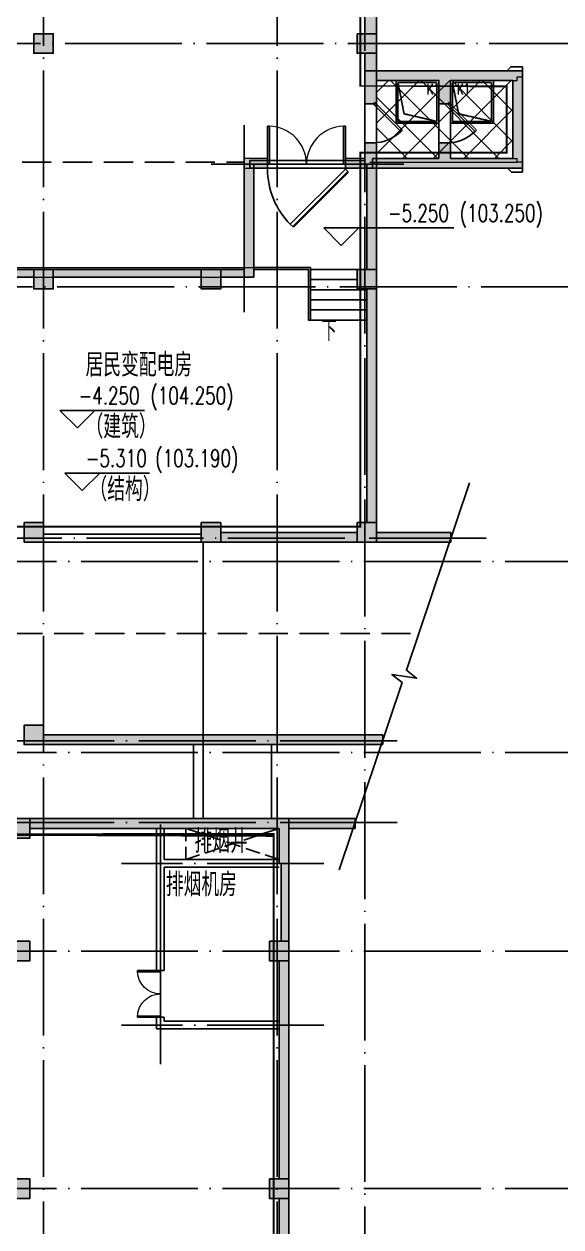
# Model space of a CAD drawing. Extents: x 290727 to 13733020, y 1731457 to 3643100.
# Drawn here: x 711563 to 725346, y 1776641 to 1807524 of the extents above; entities that cross this region are included whole.
import ezdxf

# ---------------------------------------------------------------- set-up
doc = ezdxf.new("R2010")
doc.units = 0
doc.header["$LTSCALE"] = 10
doc.linetypes.add('DASH', pattern=[0.35, 0.25, -0.1])
doc.linetypes.add('DOTE', pattern=[2.4200000000000004, 2, -0.2, 0.02, -0.2])
doc.layers.get('0').update_dxf_attribs({"linetype": 'CONTINUOUS'})
for name, color, linetype in [('-A-车行道路', 8, 'CONTINUOUS'), ('COLUMN', 9, 'CONTINUOUS'), ('DIM_ELEV', 3, 'CONTINUOUS'), ('DIM_SYMB', 3, 'CONTINUOUS'), ('DOTE', 8, 'DOTE'), ('PUB_HATCH', 8, 'CONTINUOUS'), ('PUB_TEXT', 7, 'CONTINUOUS'), ('STAIR', 2, 'CONTINUOUS'), ('WALL', 255, 'CONTINUOUS'), ('WINDOW', 4, 'CONTINUOUS'), ('X-人防$0$PUB_HATCH', 8, 'CONTINUOUS'), ('作业图', 4, 'CONTINUOUS'), ('填充', 8, 'CONTINUOUS'), ('文字', 4, 'CONTINUOUS'), ('防火分区示意线', 4, 'CONTINUOUS'), ('防火分区线', 7, 'CONTINUOUS'), ('雨水管', 2, 'CONTINUOUS'), ('风井', 211, 'CONTINUOUS')]:
    doc.layers.add(name, color=color, linetype=linetype)
doc.layers.add('DIM_MODI', color=6, linetype='CONTINUOUS', plot=False)
doc.layers.add('X-人防$0$人防', color=210, linetype='CONTINUOUS', lineweight=20)
doc.layers.add('人防', color=210, linetype='CONTINUOUS', lineweight=20)
doc.layers.get('0').off()
doc.styles.add('_TCH_AXIS', font='COMPLEX', dxfattribs={"bigfont": 'GBCBIG'})
doc.styles.add('_TCH_DIM', font='SIMPLEX', dxfattribs={"bigfont": 'GBCBIG'})
doc.styles.add('HNSJY', font='HNSJY-07', dxfattribs={"width": 0.8, "bigfont": 'HNSJY-HZ'})

# ---------------------------------------------------------------- blocks, each defined once
blk = doc.blocks.new('A$C55C93FC2')
at = {"layer": 'DOTE', "linetype": 'DOTE', "ltscale": 150}
for p, q in [((235384.415015288, 127235.4713699026), (235384.4150152875, 12199.99773951061)), ((227134.4150152878, 76542.35001189262), (227134.4150152875, 12199.99773951061)), ((233134.4150152878, 76542.35001189262), (233134.4150152875, 12199.99773951061)), ((162348.6431798761, 66342.35001189262), (252290.8196143164, 66342.35001189262)), ((154884.1350579553, 60091.94571515126), (252290.8196143163, 60091.9457151508)), ((238498.5054619685, 53642.35000239545), (211646.9986927584, 53642.35000241501)), ((10299.45606850734, 53042.35001869965), (252290.8196143163, 53042.35001869965)), ((236210.9789424781, 48442.35000239545), (211736.0960728974, 48442.35000241501)), ((10299.45606850734, 48142.35001869965), (252290.8196143163, 48142.35001869965)), ((236210.9789424765, 46342.35000239545), (211736.0960728957, 46342.35000241501)), ((10299.45606850734, 43042.35001869965), (252290.8196143163, 43042.35001869965)), ((10299.45606850734, 36942.35001869872), (252290.8196143163, 36942.35001869779))]:
    blk.add_line(p, q, dxfattribs=at)
blk = doc.blocks.new('A$C26CF02E8')
at = {"layer": '风井', "linetype": 'DASH', "ltscale": 150}
for p, q in [((227565.0608087298, 46264.59262731951), (225165.0610024012, 47064.5926271705)), ((225165.0610024012, 46264.5926271705), (227565.0608086167, 47064.37720472086))]:
    blk.add_line(p, q, dxfattribs=at)
at = {"layer": '风井', "linetype": 'DASH', "ltscale": 150, "flags": 128}
blk.add_lwpolyline([(227565.0608087298, 46264.59262731951), (227565.0608086167, 47064.37720472086), (225165.0610024012, 47064.5926271705), (225165.0610024012, 46264.5926271705)], close=True, dxfattribs=at)
blk = doc.blocks.new('_FZH')
blk.add_lwpolyline([(-0.5, -0.5), (0.5, -0.5), (0.5, 0.5), (-0.5, 0.5)], close=True)
at = {"layer": 'PUB_HATCH'}
blk.add_solid([(-0.5, -0.5), (0.5, -0.5), (-0.5, 0.5), (0.5, 0.5)], dxfattribs=at)
blk = doc.blocks.new('$DorLib2D$00000002')
for p, q in [((-0.5, -1e-16), (-0.5000000000000007, 0.4875)), ((-0.4750000000000007, 0.4875), (-0.5000000000000007, 0.4875)), ((-0.475, 0), (-0.4750000000000007, 0.4875)), ((0.475, 0), (0.4750000000000007, 0.4875)), ((0.4750000000000007, 0.4875), (0.5000000000000007, 0.4875)), ((0.5, -1e-16), (0.5000000000000007, 0.4875)), ((-0.5, -1e-16), (-0.475, 0)), ((0.5, -1e-16), (0.475, 0))]:
    blk.add_line(p, q)
at = {"lineweight": 13}
for centre, start, end in [((-0.4875, 0), 0, 88.53071641864632), ((0.4875, 0), 91.46928358135372, 180)]:
    blk.add_arc(centre, 0.4875, start, end, dxfattribs=at)
blk = doc.blocks.new('$DorLib2D$00000081')
for p, q in [((-0.2071067811830289, 0.7737734478479581), (-0.1693944195197901, 0.8114858095112254)), ((0.5000000000035243, 0.0666666666614049), (-0.2071067811830289, 0.7737734478479581)), ((0.5377123616667632, 0.1043790283246722), (-0.1693944195197901, 0.8114858095112254)), ((0.5000000000035243, 0.0666666666614049), (0.5377123616666495, 0.1043790283246722))]:
    blk.add_line(p, q)
blk.add_arc((0.5000000000035243, 0.0666666666614049), 1, 135, 180)
blk = doc.blocks.new('$DorLib2D$00000083')
for p, q in [((-0.2071067811911576, 0.7821067811847939), (-0.1717514421318356, 0.8174621202441017)), ((0.4999999999953957, 0.0749999999982407), (-0.2071067811911576, 0.7821067811847939)), ((0.4999999999953957, 0.0749999999982407), (0.5353553390547177, 0.1103553390575627))]:
    blk.add_line(p, q)
at = {"const_width": 0.025}
blk.add_lwpolyline([(0.5353553390547177, 0.1103553390575627), (-0.1717514421317787, 0.8174621202441443)], dxfattribs=at)
blk.add_arc((0.4999999999953957, 0.0749999999982407), 1, 135, 180)
blk = doc.blocks.new('X-人防$0$$DorLib2D$00000083')
for p, q in [((-0.2071067811911576, 0.7821067811847939), (-0.1717514421318356, 0.8174621202441017)), ((0.4999999999953957, 0.0749999999982407), (-0.2071067811911576, 0.7821067811847939)), ((0.4999999999953957, 0.0749999999982407), (0.5353553390547177, 0.1103553390575627))]:
    blk.add_line(p, q)
at = {"const_width": 0.025}
blk.add_lwpolyline([(0.5353553390547177, 0.1103553390575627), (-0.1717514421317787, 0.8174621202441443)], dxfattribs=at)
blk.add_arc((0.4999999999953957, 0.0749999999982407), 1, 135, 180)
blk = doc.blocks.new('车库建筑作业图')
at = {"layer": 'PUB_HATCH', "linetype": 'Continuous'}
for points in [[(720312.6561304661, 2193029.787114655), (720612.6561304661, 2193029.787114655), (720612.6561304772, 2195729.787114691), (720312.656130478, 2196029.787114631)], [(720612.6561304636, 2192529.787114655), (720312.6561304651, 2192529.787114655), (720312.6561304649, 2191230.268532866), (720612.6561304649, 2191230.268532866)], [(720612.6561305173, 2189579.787114655), (720612.6561304646, 2190230.268532866), (720312.6561304646, 2190230.268532866), (720312.6561303844, 2189579.787114655)], [(717462.6561304769, 2186779.787114422), (717462.6561304645, 2189679.78711466), (717212.6561304645, 2189679.78711466), (717212.6561303897, 2186779.787114423)], [(720362.6561304639, 2186979.787114646), (720612.5377733851, 2186979.787114646), (720612.5377733851, 2186779.787114655), (720612.6561304639, 2186779.787114655), (720612.6561304645, 2189679.787114652), (720362.6561304645, 2189679.787114652)], [(720612.5377733851, 2186779.787114655), (720612.5377733851, 2186479.787114646), (720362.6561304639, 2186479.787114646), (720362.6561304628, 2180479.787105182), (720612.6561304628, 2180479.787105182), (720612.6561304639, 2186779.787114655)], [(720112.656130477, 2179979.787105191), (720112.656130477, 2180229.787105191), (716612.7537867272, 2180229.787105201), (716612.7537867272, 2179979.787105201)], [(720612.656130477, 2180229.78710519), (720612.656130477, 2179979.78710519), (722518.3514886741, 2179979.787105185), (722518.3514886748, 2180229.787105185)], [(712062.6561304628, 2175029.787105212), (712062.6561304628, 2174779.787105212), (720770.4788895997, 2174779.78710519), (720770.4788896003, 2175029.78710519)], [(711712.6561304727, 2172879.787105214), (711712.6561304727, 2172629.787105214), (715062.6561304828, 2172629.787105205), (715062.6561304834, 2172879.787105205)], [(715062.6561304834, 2172879.787105205), (715062.6561304827, 2172629.787105205), (718112.6559368278, 2172629.787105182), (718245.9892701558, 2172713.120438494), (718262.6559368114, 2172879.787105196)], [(718112.6559368111, 2171729.787105196), (718362.6559368111, 2171729.787105196), (718362.6559368282, 2172629.787105104), (718245.9892701558, 2172713.120438494), (718112.6559368278, 2172629.787105182)], [(718245.9892701558, 2172713.120438494), (718362.6559368282, 2172629.787105104), (720064.6072630502, 2172629.787105191), (720064.6072630509, 2172879.787105191), (718262.6559368114, 2172879.787105196)], [(718162.6559368111, 2169729.822146404), (718361.6026125425, 2169729.822146404), (718361.6026125425, 2169479.78712152), (718362.6559368111, 2169479.78712152), (718362.6559368111, 2171729.787105196), (718162.6559368111, 2171729.787105196)], [(718361.6026125425, 2169479.78712152), (718361.6026125425, 2169229.822146404), (718112.6559368111, 2169229.822146404), (718112.6559368111, 2167579.787105197), (718362.6559368111, 2167579.787105197), (718362.6559368111, 2169479.78712152)], [(718112.6559368111, 2163629.822146404), (718362.6419699918, 2163629.822146404), (718362.6419699918, 2163379.787121519), (718362.6559368111, 2163379.787121519), (718362.6559368111, 2167579.787105197), (718112.6559368111, 2167579.787105197)], [(718362.6419699918, 2163379.787121519), (718362.6419699918, 2163129.822146404), (718112.6559368111, 2163129.822146404), (718112.6559368111, 2158479.767726208), (718362.6559368111, 2158479.767726208), (718362.6559368111, 2163379.787121519)]]:
    blk.add_hatch(color=256, dxfattribs=at).paths.add_polyline_path(points)
at = {"layer": 'PUB_HATCH'}
for points in [[(720312.6584382848, 2192081.541720093), (720612.6584382835, 2191831.541544842), (722212.6826826616, 2191831.540610155), (722379.3493742553, 2191914.873846625), (722412.6827596894, 2192081.540493321)], [(720312.6584382848, 2192081.541720093), (720312.6584382798, 2191231.089019528), (720612.65843828, 2191231.089019526), (720612.6584382835, 2191831.541544842)], [(722212.6826826616, 2191831.540610155), (722212.6826826538, 2191231.089058775), (722512.6826826537, 2191231.089058772), (722512.6826826616, 2191831.540436401), (722379.3493742553, 2191914.873846625)], [(722379.3493750042, 2191914.873846625), (722512.6826826616, 2191831.540436401), (724113.0451936484, 2191831.539525488), (724363.0451936518, 2192081.53938319), (722412.6827574426, 2192081.540493321)], [(724113.045193622, 2189830.828280762), (724363.0451936187, 2189580.84274834), (724363.0451936518, 2192081.53938319), (724113.0451936484, 2191831.539525488)], [(720612.6584382706, 2189580.60692344), (720612.6584382743, 2190231.089019526), (720312.658438274, 2190231.089019528), (720312.6584382718, 2189830.606992675)], [(722512.6826826353, 2189830.735664603), (722512.6826826406, 2190231.089058772), (722212.6826826406, 2190231.089058775), (722212.6826826354, 2189830.717657941), (722379.3513837623, 2189747.394399961)], [(720512.664548007, 2189580.613790688), (722412.6887860164, 2189580.729877339), (722379.3512762467, 2189747.394399954), (722212.6826826354, 2189830.717657941), (720512.6492736425, 2189830.613790222)], [(722379.3513837623, 2189747.394399961), (722412.6884634693, 2189580.72987732), (724363.0451936187, 2189580.84274834), (724113.045193622, 2189830.828280762), (722512.6826826353, 2189830.735664603)]]:
    blk.add_hatch(color=256, dxfattribs=at).paths.add_polyline_path(points)
at = {"layer": 'X-人防$0$PUB_HATCH', "linetype": 'Continuous'}
for points in [[(717212.6584036672, 2189580.607708109), (717812.6584381657, 2189580.607569638), (717812.6584958619, 2189830.607569638), (717212.6584613634, 2189830.607708109)], [(720312.6584382718, 2189830.606992675), (719812.6584958618, 2189830.607108068), (719812.6584381654, 2189580.607108068), (720612.6584382706, 2189580.60692344)], [(705979.3395042672, 2186846.452691752), (706112.672744287, 2186779.785992946), (717457.6157577076, 2186779.783374705), (717457.6158154039, 2187029.783374705), (705962.67324162, 2187029.786027564)]]:
    blk.add_hatch(color=256, dxfattribs=at).paths.add_polyline_path(points)
at = {"layer": '填充', "linetype": 'Continuous'}
h = blk.add_hatch(dxfattribs=at)
h.set_pattern_fill('ANSI37', color=256, scale=350, style=0)
h.set_pattern_definition([(45, (0, 0), (-392.8862052967754, 392.8862052967755), []), (135, (0, 0), (-392.8862052967755, -392.8862052967754), [])])
h.paths.add_polyline_path([(720612.6561305318, 2191830.721058181), (724112.8486172991, 2191830.721058181), (724112.8486172991, 2189830.17248851), (720612.6561305318, 2189830.17248851)])
at = {"layer": '-A-车行道路', "linetype": 'DASH', "ltscale": 300}
blk.add_line((694487.4871052136, 2177629.787105418), (721694.8345911112, 2177629.787105418), dxfattribs=at)
blk.add_lwpolyline([(643262.368971663, 2189729.787115015), (717212.6561304647, 2189729.787796997)], dxfattribs=at)
at = {"layer": 'DIM_ELEV'}
for p, q in [((719706.3383611115, 2187596.615819609), (719256.3383611115, 2188046.615819609)), ((719256.3383611115, 2188046.615819609), (722599.4445508197, 2188046.615819609)), ((719706.3383611115, 2187596.615819609), (720156.3383611115, 2188046.615819609)), ((712932.7698250333, 2182908.999400016), (712482.7698250333, 2183358.999400016)), ((712482.7698250333, 2183358.999400016), (714657.7698250333, 2183358.999400016)), ((712932.7698250333, 2182908.999400016), (713382.7698250333, 2183358.999400016)), ((713057.3774863774, 2181300.961904475), (712607.3774863774, 2181750.961904475)), ((712607.3774863774, 2181750.961904475), (714782.3774863774, 2181750.961904475)), ((713057.3774863774, 2181300.961904475), (713507.3774863774, 2181750.961904475))]:
    blk.add_line(p, q, dxfattribs=at)
at = {"layer": 'DIM_MODI', "linetype": 'Continuous'}
for p, q in [((720612.6561304772, 2195729.787114691), (720612.6558927775, 2192080.721058181)), ((723962.8487602571, 2192080.718569961), (724062.8488174403, 2192180.718512778)), ((724062.8488174403, 2192180.718512778), (724362.8488174403, 2192180.71834111)), ((724362.8488174403, 2192180.71834111), (724363.0427934254, 2189479.81136566)), ((720612.6558927775, 2192080.721058181), (723962.8487602571, 2192080.718569961)), ((723972.8473926584, 2189579.811589671), (720612.6561305188, 2189579.786437828)), ((720612.6561305188, 2189579.786437828), (720612.729178996, 2183379.773829724)), ((724072.8473354751, 2189479.811531599), (723972.8473926584, 2189579.811589671)), ((724363.0427934254, 2189479.81136566), (724072.8473354751, 2189479.811531599)), ((720612.729178996, 2183379.773829724), (720612.7161371816, 2182827.782294334)), ((720612.7161371816, 2182827.782294334), (720612.6966522535, 2182003.087584889)), ((720612.6966522535, 2182003.087584889), (720612.6561304429, 2179979.877078044)), ((720612.6561304429, 2179979.877078044), (716162.5180851708, 2179978.344441298)), ((716162.5180851708, 2179978.344441298), (716162.5180851708, 2174779.753118694)), ((716162.5180851708, 2174779.753118694), (716162.5180851708, 2174360)), ((716162.5180851708, 2174360), (716162.5180851708, 2172879.787105218)), ((716162.5180851708, 2172879.787105218), (718362.6559368343, 2172879.787105215)), ((718362.6559368343, 2172879.787105215), (718362.6559368302, 2171306.967201795)), ((718362.6559368302, 2171306.967201795), (718362.6559367873, 2154779.133973392))]:
    blk.add_line(p, q, dxfattribs=at)
at = {"layer": 'DIM_SYMB', "linetype": 'Continuous'}
for points in [[(719162.6561302514, 2185520.16958563, 0, 0, 0), (719162.6561302514, 2186634.574228384, 120, 0, 0), (719162.6561302514, 2187084.574228384, 0, 0, 0)], [(699841.3814320453, 2173960.561350688, 0, 0, 0), (699841.3814320453, 2173960.561350688, 0, 0, 0), (699841.3814320453, 2173960.561350688, 0, 0, 0), (718450.0177050959, 2173960.561350688, 120, 0, 0), (718900.0177050959, 2173960.561350688, 0, 0, 0)]]:
    blk.add_lwpolyline(points, format="xyseb", dxfattribs=at)
blk.add_lwpolyline([(722994.7508320379, 2181497.096688732), (721379.2657810071, 2176690.955629137), (721641.3205534338, 2176481.917207347), (721008.7595354212, 2176577.34601541), (721271.7342189929, 2176371.044370863), (719656.2491679621, 2171564.903311268)], dxfattribs=at)
at = {"layer": 'DOTE', "linetype": 'Continuous'}
blk.add_line((717212.6561303894, 2185879.787114673), (717212.6561303906, 2190679.787114672), dxfattribs=at)
at = {"layer": 'DOTE', "linetype": 'Continuous', "ltscale": 150}
for p, q in [((721312.6561305916, 2189679.78711473), (716362.6561304973, 2189679.787114744)), ((715062.65613044, 2166579.787105131), (715062.6561304568, 2172729.78710521))]:
    blk.add_line(p, q, dxfattribs=at)
at = {"layer": 'DOTE', "linetype": 'DOTE', "ltscale": 150}
for p, q in [((719262.6559367855, 2171729.787105182), (714062.6561304556, 2171729.787105197)), ((719262.6559367856, 2167579.787105176), (714062.6561304554, 2167579.787105191))]:
    blk.add_line(p, q, dxfattribs=at)
at = {"layer": 'STAIR', "linetype": 'Continuous'}
for p, q in [((718912.6561300397, 2185679.787114646), (718912.6561300397, 2186979.787114646)), ((718912.6561300397, 2186979.787114646), (720112.5377734376, 2186979.787114756)), ((718912.6561300397, 2186719.787114646), (720112.5377734376, 2186719.787114664)), ((718912.6561300397, 2186459.787114646), (720362.6561304638, 2186459.787114646)), ((720362.6561304638, 2185679.787114646), (720362.6561305589, 2186479.787114746)), ((718912.6561300397, 2186199.787114646), (720362.6561304638, 2186199.787114646)), ((718912.6561300397, 2185939.787114646), (720362.6561304638, 2185939.787114646)), ((718912.6561300397, 2185679.787114646), (720362.6561304638, 2185679.787114646))]:
    blk.add_line(p, q, dxfattribs=at)
at = {"layer": 'STAIR', "linetype": 'Continuous', "flags": 128}
blk.add_lwpolyline([(717462.6560954148, 2187029.787114738), (718912.6561304842, 2187029.79016172), (718912.6561302833, 2185679.787114646), (718862.6561302833, 2185679.787114646), (718862.6561304751, 2186979.787114646), (717462.6560954057, 2186979.787114738)], dxfattribs=at)
at = {"layer": 'WALL', "linetype": 'Continuous'}
for p, q in [((720312.6561304664, 2193029.787114746), (720312.656130478, 2196029.787114631)), ((720612.6561305096, 2193029.787114746), (720612.6561304772, 2195729.787114691)), ((720312.6561304649, 2191230.268532866), (720312.6561304083, 2192529.787114258)), ((720612.6561304649, 2191230.268532866), (720612.6561303606, 2192529.787114258)), ((720312.6561304649, 2191230.268532866), (720612.6561304649, 2191230.268532866)), ((720312.6561303844, 2189579.787114655), (720312.6561304646, 2190230.268532866)), ((720312.6561304646, 2190230.268532866), (720612.6561304646, 2190230.268532866)), ((720612.6561305173, 2189579.787114655), (720612.6561304646, 2190230.268532866)), ((717212.6561303897, 2186779.787114423), (717212.6561304645, 2189679.78711466)), ((717212.6561304645, 2189679.78711466), (717462.6561304645, 2189679.78711466)), ((717812.6561757798, 2189779.78711466), (717362.6561304643, 2189779.78711466)), ((717362.6561304643, 2189779.78711466), (717362.6561304638, 2189579.78711466)), ((717462.6561304769, 2186779.787114422), (717462.6561304645, 2189679.78711466)), ((717812.6561757792, 2189579.787114619), (717812.6561757798, 2189779.78711466)), ((720312.6561303844, 2189779.787114645), (719812.6561757796, 2189779.78711465)), ((719812.6561757796, 2189779.78711465), (719812.6561757792, 2189579.787114616)), ((720362.6561304623, 2186979.787114746), (720362.6561304645, 2189679.787114652)), ((720362.6561304645, 2189679.787114652), (720612.6561304645, 2189679.787114652)), ((720612.6561304639, 2186779.787114655), (720612.6561304645, 2189679.787114652)), ((717362.6561304638, 2189579.78711466), (717812.6561757792, 2189579.787114619)), ((719812.6561757792, 2189579.787114616), (720312.6561303844, 2189579.787114655)), ((720312.6561303844, 2189579.787114655), (720612.6561305173, 2189579.787114655)), ((710412.6561304632, 2186979.787114678), (711812.656130371, 2186979.787114606)), ((712312.656130371, 2186979.78711471), (716112.7396264649, 2186979.787114657)), ((716612.7396264649, 2186979.787114541), (717212.6561303898, 2186979.787114637)), ((710512.6561305022, 2186779.787114609), (711812.656130371, 2186779.787114752)), ((712312.656130371, 2186779.787114695), (716112.7396264649, 2186779.787114677)), ((716612.7396264648, 2186779.787114558), (717212.6561303897, 2186779.787114423)), ((717212.6561303897, 2186779.787114423), (717462.6561304769, 2186779.787114422)), ((720612.6561304311, 2180479.787105469), (720612.6561304639, 2186779.787114655)), ((720362.656130456, 2180479.787105469), (720362.6561305005, 2186479.787114746)), ((712062.6561304635, 2180179.787105214), (716112.7537866211, 2180179.787105177)), ((716612.7537866211, 2180229.787105168), (720112.656130371, 2180229.78710519)), ((720612.6561308594, 2180229.7871052), (722518.3514886748, 2180229.787105185)), ((722518.3514886748, 2180229.787105185), (722518.3514886741, 2179979.787105185)), ((712062.656130463, 2179979.787105214), (716112.7537866211, 2179979.787105177)), ((716612.7537866211, 2179979.787105168), (720112.656130371, 2179979.787105148)), ((720612.6561308594, 2179979.787105177), (722518.3514886741, 2179979.787105185)), ((712062.656130371, 2175029.787105211), (720770.4788896003, 2175029.78710519)), ((720770.4788896003, 2175029.78710519), (720770.4788895997, 2174779.78710519)), ((712062.656130371, 2174779.787105221), (720770.4788895997, 2174779.78710519)), ((711712.6561303711, 2172879.787105197), (715062.6561304834, 2172879.787105205)), ((711712.6561303711, 2172629.787105197), (715062.6561304828, 2172629.787105205)), ((714962.6561306966, 2172629.787105189), (714962.6561304802, 2171729.787105205)), ((715062.6561304834, 2172879.787105205), (718262.6559368114, 2172879.787105196)), ((715062.6561304827, 2172629.787105205), (718112.6559368278, 2172629.787105182)), ((715162.6561304642, 2172629.787105188), (715162.6561304617, 2171829.787105219)), ((718112.6559368111, 2171729.787105196), (718112.6559368278, 2172629.787105182)), ((718262.6559368114, 2172879.787105196), (720064.6072630509, 2172879.787105191)), ((718362.6559368282, 2172629.787105104), (720064.6072630502, 2172629.787105191)), ((718362.6559368111, 2171729.787105196), (718362.6559368282, 2172629.787105104)), ((720064.6072630509, 2172879.787105191), (720064.6072630502, 2172629.787105191)), ((714962.6561304802, 2171729.787105205), (714962.6561304337, 2168979.787105269)), ((715162.6561304617, 2171829.787105219), (718112.6559368278, 2171829.787105211)), ((718162.6559367261, 2169729.822146484), (718162.6559368111, 2171729.787105196)), ((718362.6559368111, 2169479.78712152), (718362.6559368111, 2171729.787105196)), ((715162.6561304525, 2171629.787105245), (718112.6559368278, 2171629.787105237)), ((715162.656130406, 2168979.787105269), (715162.6561304525, 2171629.787105245)), ((718112.6559368111, 2167579.787105197), (718112.6559368375, 2169229.822146485)), ((718362.6559368111, 2167579.787105197), (718362.6559368111, 2169479.78712152)), ((714962.6561304337, 2168979.787105269), (715162.656130406, 2168979.787105269)), ((715162.6561304027, 2167779.787105268), (714962.6561304235, 2167779.787105269)), ((714962.6561304235, 2167779.787105269), (714962.6561304439, 2167479.787105163)), ((715162.6561304417, 2167679.787105213), (715162.6561304027, 2167779.787105268)), ((714962.6561304439, 2167479.787105163), (718112.6559368267, 2167479.787105154)), ((715162.6561304417, 2167679.787105213), (718112.6559368267, 2167679.787105205)), ((718112.6559368266, 2163629.822146485), (718112.6559368111, 2167579.787105197)), ((718362.6559368111, 2163379.787121519), (718362.6559368111, 2167579.787105197)), ((718362.655936829, 2158479.767726562), (718362.6559368111, 2163379.787121519)), ((718112.6559367803, 2158479.767726562), (718112.6559368044, 2163129.822146484))]:
    blk.add_line(p, q, dxfattribs=at)
at = {"layer": 'WALL'}
for p, q in [((720312.6584382848, 2192081.541720093), (722412.6827596894, 2192081.540493321)), ((720612.6584382835, 2191831.541544842), (722212.6826826616, 2191831.540610155)), ((722212.6826826616, 2191831.540610155), (722212.6826826538, 2191231.089058775)), ((722412.6827574426, 2192081.540493321), (724363.0451936518, 2192081.53938319)), ((722512.6826826537, 2191231.089058772), (722512.6826826616, 2191831.540436401)), ((722512.6826826616, 2191831.540436401), (724113.0451936484, 2191831.539525488)), ((724113.045193622, 2189830.828280762), (724113.0451936484, 2191831.539525488)), ((724363.0451936187, 2189580.84274834), (724363.0451936518, 2192081.53938319)), ((722212.6826826538, 2191231.089058775), (722512.6826826537, 2191231.089058772)), ((722512.6826826406, 2190231.089058772), (722212.6826826406, 2190231.089058775)), ((722212.6826826406, 2190231.089058775), (722212.6826826354, 2189830.717657941)), ((722512.6826826353, 2189830.735664603), (722512.6826826406, 2190231.089058772)), ((720512.6492736425, 2189830.613790222), (722212.6826826354, 2189830.717657941)), ((720512.6492736425, 2189830.613790222), (720512.664548007, 2189580.613790688)), ((722512.6826826353, 2189830.735664603), (724113.045193622, 2189830.828280762)), ((720512.664548007, 2189580.613790688), (722412.6887860164, 2189580.729877339)), ((722412.6884634693, 2189580.72987732), (724363.0451936187, 2189580.84274834))]:
    blk.add_line(p, q, dxfattribs=at)
at = {"layer": 'WALL', "color": 140}
for p, q in [((720312.6584382848, 2192081.541720093), (720312.6584382798, 2191231.089019528)), ((720612.65843828, 2191231.089019526), (720612.6584382835, 2191831.541544842)), ((720312.6584382798, 2191231.089019528), (720612.65843828, 2191231.089019526)), ((720612.6584382743, 2190231.089019526), (720312.658438274, 2190231.089019528)), ((720312.658438274, 2190231.089019528), (720312.6584382718, 2189830.606992675)), ((720612.6584382706, 2189580.60692344), (720612.6584382743, 2190231.089019526))]:
    blk.add_line(p, q, dxfattribs=at)
at = {"layer": 'WINDOW'}
for p, q in [((720312.65843828, 2191231.089019528, 850), (720312.6584382743, 2190231.089019528, 850)), ((720612.65843828, 2191231.089019526, 850), (720612.6584382743, 2190231.089019526, 850)), ((722212.6826826406, 2190231.089058775), (722212.6826826538, 2191231.089058775)), ((722512.6826826406, 2190231.089058772), (722512.6826826538, 2191231.089058772))]:
    blk.add_line(p, q, dxfattribs=at)
at = {"layer": 'WINDOW', "linetype": 'Continuous'}
for p, q in [((717812.6561757844, 2189779.787114659), (719812.6561757844, 2189779.787114653)), ((717812.656175784, 2189579.787114659), (719812.656175784, 2189579.787114653))]:
    blk.add_line(p, q, dxfattribs=at)
at = {"layer": 'X-人防$0$人防', "color": 6, "linetype": 'Continuous'}
for p, q in [((717212.6584613634, 2189830.607708109), (717212.6584036672, 2189580.607708109)), ((717812.6584958619, 2189830.607569638), (717212.6584613634, 2189830.607708109)), ((717812.6584381657, 2189580.607569638), (717812.6584958619, 2189830.607569638)), ((719812.6584958618, 2189830.607108068), (719812.6584381654, 2189580.607108068)), ((720312.6584382718, 2189830.606992675), (719812.6584958618, 2189830.607108068)), ((717212.6584036672, 2189580.607708109), (717812.6584381657, 2189580.607569638)), ((719812.6584381654, 2189580.607108068), (720612.6584382706, 2189580.60692344)), ((705962.67324162, 2187029.786027564), (717457.6158154039, 2187029.783374705)), ((717457.6158154039, 2187029.783374705), (717457.6157577076, 2186779.783374705)), ((706112.672744287, 2186779.785992946), (717457.6157577076, 2186779.783374705))]:
    blk.add_line(p, q, dxfattribs=at)
at = {"layer": '人防'}
for p, q in [((724062.8511251919, 2192181.538999438), (723962.8510680087, 2192081.539056621)), ((724062.8511251919, 2192181.538999438), (724362.8503622524, 2192181.538827771)), ((724362.8511251919, 2192181.538827771), (724362.8509765156, 2191921.538815374)), ((720441.73539152, 2189730.634120206), (724221.7735839859, 2189730.631930559))]:
    blk.add_line(p, q, dxfattribs=at)
for points in [[(724112.8509250507, 2191831.53895845), (724222.8530813083, 2191831.538901147), (724222.8531327732, 2191921.538901147), (724362.8509765156, 2191921.538815374)], [(724112.8509250507, 2189830.992975171), (724216.8519483618, 2189830.993030187), (724216.8519998267, 2189740.993030187), (724363.045193621, 2189740.993120723)], [(723972.8497004099, 2189580.632076331), (724072.8496432267, 2189480.632018259), (724363.045101177, 2189480.63185232), (724363.0451936191, 2189580.842748336)]]:
    blk.add_lwpolyline(points, dxfattribs=at)
at = {"layer": '文字', "linetype": 'Continuous'}
for p, q in [((715912.5180851708, 2172879.787105227), (715912.5180851731, 2174779.78710523)), ((717912.5180851708, 2172879.787105225), (717912.5180851731, 2174779.787105228))]:
    blk.add_line(p, q, dxfattribs=at)
at = {"layer": '防火分区示意线', "color": 5, "linetype": 'DASH', "ltscale": 300, "const_width": 50, "elevation": -2.017032051709331}
blk.add_lwpolyline([(720199.1199904542, 2196128.159722929), (720199.1199904656, 2191679.093963503), (723949.3485857864, 2191679.091178172), (723949.4707429449, 2189978.184124262), (720199.1199904459, 2189978.156051981), (720199.1199904389, 2180376.58875756), (697948.7286175672, 2180378.131767176), (697948.84722088, 2186978.135115922), (688648.8403106265, 2186978.462039247), (688648.8400155313, 2180218.460796762), (690948.8400329923, 2180218.440601225), (690948.8400329923, 2173578.159723115), (690748.8400329923, 2173578.159723115), (690748.8400329923, 2179078.174018007), (683548.9022674848, 2179077.916716765), (683548.8748761514, 2180618.444201214), (683548.8595907034, 2181478.15972309), (682759.900056763, 2181478.15972309), (682548.8400330131, 2181478.15972309), (681548.8400330131, 2181478.159723091), (681548.8400330131, 2186578.15972309), (679263.3491417725, 2186578.159723102), (679263.377999895, 2198276.506587967)], dxfattribs=at)
at = {"layer": '防火分区示意线', "linetype": 'DASH', "ltscale": 300, "const_width": 50}
blk.add_lwpolyline([(693218.8163086402, 2141979.785488359), (737068.6654088806, 2141979.786447389), (737068.6654088806, 2146879.786456148), (734768.6654088786, 2146879.786456209), (734768.6654088786, 2151979.804187225), (728868.8763320051, 2151980.053852474), (728868.977855676, 2155429.790875652), (724735.8162818985, 2155429.790875647), (724735.8162819011, 2154379.827110033), (717968.9451725932, 2154379.097874883), (717968.9451726403, 2172479.787244214), (707018.9453662757, 2172479.787244226), (704382.2892358059, 2172479.787244233), (700818.8073209634, 2172479.787244258), (700818.8073210055, 2171579.787244227), (698668.8073209748, 2171579.787244237), (698668.8073209695, 2157679.787260593), (695641.2892358119, 2157679.787260554), (695568.6654088564, 2157679.787260544), (695568.6654088632, 2146879.786456267), (693218.8163086403, 2146879.786456267)], close=True, dxfattribs=at)
at = {"layer": '防火分区线', "linetype": 'Continuous', "flags": 128}
blk.add_lwpolyline([(692812.5270728332, 2141579.785340612), (737512.3761730735, 2141579.786317138), (737512.3761730735, 2147279.786317138), (735162.3761730716, 2147279.786317199), (735162.3761730716, 2152379.787121522), (729262.5988676308, 2152380.036786273), (729262.7003917999, 2155829.790736655), (724212.3761730104, 2155829.786719175), (724212.376173013, 2154779.786719335), (718362.6559367873, 2154779.133973392), (718362.6559368343, 2172879.787105215), (707012.6561304692, 2172879.787105227), (704376, 2172879.787105235), (700412.5180851376, 2172879.787105262), (700412.5180851797, 2171979.787105231), (698262.5180851679, 2171979.78710524), (698262.5180851626, 2158079.787121589), (695634.9999999998, 2158079.787121555), (695362.3761731305, 2158079.787121519), (695162.3761730491, 2158079.787121582), (695162.376173056, 2147279.786317268), (692812.5270728333, 2147279.786317268)], close=True, dxfattribs=at)
at = {"layer": '雨水管', "color": 2}
for points in [[(721112.4884139672, 2190731.490126014), (722212.4884139672, 2190731.490125908), (722212.4884140752, 2191831.490125908), (721112.4884140715, 2191831.490126016)], [(722512.4884139635, 2190731.539869361), (723612.4884139635, 2190731.539869254), (723612.4884140715, 2191831.539869254), (722512.4884140678, 2191831.539869362)]]:
    blk.add_lwpolyline(points, close=True, dxfattribs=at)
at = {"layer": '雨水管', "color": 2, "linetype": 'DASH'}
for points in [[(721162.4884139709, 2190781.49012601), (722162.4884139709, 2190781.490125913), (722162.4884140678, 2191781.490125913), (721162.4884140678, 2191781.49012601)], [(722562.4884139672, 2190781.539869357), (723562.4884139672, 2190781.53986926), (723562.488414064, 2191781.53986926), (722562.488414064, 2191781.539869357)]]:
    blk.add_lwpolyline(points, close=True, dxfattribs=at)
for points in [[(721162.4884139709, 2191781.490125913), (721318.6559544094, 2190975.928328887), (722162.4884139709, 2190781.490125913)], [(722562.4884139672, 2191781.53986926), (722718.6559544057, 2190975.978072233), (723562.4884139672, 2190781.53986926)]]:
    blk.add_lwpolyline(points, dxfattribs=at)
at = {"layer": 'COLUMN', "linetype": 'Continuous', "xscale": 500, "yscale": 500, "zscale": 500, "rotation": 270}
for p in [(712062.6561304637, 2192779.787114676), (720362.6561304636, 2192779.787114655), (712062.6561304637, 2186729.78552531), (716362.7396262418, 2186729.78552531), (720362.5377733851, 2186729.787114646), (711812.6561304637, 2180229.78710524), (716362.7537867272, 2180229.78710524), (720362.656130477, 2180229.787105182), (711812.6561304628, 2175029.787105212), (711462.6561304727, 2172629.787105236), (711462.6561304629, 2169479.78712152), (718111.6026125425, 2169479.822146404), (711462.6561304629, 2163379.787121519), (718112.6419699918, 2163379.822146404)]:
    blk.add_blockref('_FZH', p, dxfattribs=at)
at = {"layer": 'WINDOW', "xscale": -1000, "yscale": 1000, "rotation": 270}
for name, p, zscale in [('$DorLib2D$00000081', (720462.6584382771, 2190731.089019527), -1000), ('$DorLib2D$00000083', (722362.6826826471, 2190731.089058774), 1000)]:
    blk.add_blockref(name, p, dxfattribs=dict(at, zscale=zscale))
at = {"layer": 'WINDOW', "linetype": 'Continuous'}
for p, xscale, yscale, zscale, rotation in [((718812.6561757842, 2189679.787114656), 2000, 2000, 2000, 359.9999999998463), ((715062.656130471, 2168379.787105344), -1200, 1200, 1200, 90)]:
    blk.add_blockref('$DorLib2D$00000002', p, dxfattribs=dict(at, xscale=xscale, yscale=yscale, zscale=zscale, rotation=rotation))
at = {"layer": 'WINDOW', "color": 7, "xscale": -2000.000000000003, "yscale": 2000.000000000003, "zscale": 2000, "rotation": 179.9999867769866}
blk.add_blockref('X-人防$0$$DorLib2D$00000083', (718812.6584670137, 2189705.607338853), dxfattribs=at)
at = {"layer": '文字', "linetype": 'Continuous'}
for name, p in [('A$C26CF02E8', (490547.5951281805, 2125565.197012566)), ('A$C55C93FC2', (484928.2411151752, 2126437.437102827))]:
    blk.add_blockref(name, p, dxfattribs=at)
at = {"layer": 'PUB_TEXT', "color": 6, "style": '_TCH_AXIS', "width": 0.7058823529411765}
for p in [(721896.8044108441, 2191467.867054082), (722673.3044108441, 2191467.916797428)]:
    blk.add_text('K1', height=275.4, dxfattribs=at).set_placement(p)
at = {"layer": 'PUB_TEXT', "style": '_TCH_DIM', "width": 0.7058823529411765}
for s, p in [('(103.250)', (722749.4445508197, 2188204.115819609)), ('-5.250', (720904.4445508197, 2188204.115819609)), ('-4.250', (712962.7698250333, 2183516.499400016)), ('(104.250)', (714807.7698250333, 2183516.499400016)), ('-5.310', (713147.3774863774, 2181908.461904475)), ('(103.190)', (714932.3774863774, 2181908.461904475))]:
    blk.add_text(s, height=446.25, dxfattribs=at).set_placement(p)
at = {"layer": 'PUB_TEXT', "linetype": 'Continuous', "style": '_TCH_DIM'}
blk.add_text('下', height=536.1702127659574, dxfattribs=at).set_placement((719202.2311818529, 2185138.470312163))
at = {"layer": '文字', "linetype": 'Continuous', "style": 'HNSJY', "width": 0.8}
for s, p in [('居民变配电房', (713141.2464649464, 2184230)), ('（建筑）', (713141.2464649464, 2182642)), ('（结构）', (713242.2126089606, 2181034.539789641)), ('排烟井', (715935, 2172001.574482087)), ('排烟机房', (715202.7550250124, 2170886.108080459, -1.875e-06))]:
    blk.add_text(s, height=599.9999999999998, dxfattribs=at).set_placement(p)

msp = doc.modelspace()

# ---------------------------------------------------------------- block references
at = {"layer": '作业图', "linetype": 'Continuous'}
msp.add_blockref('车库建筑作业图', (0, -385755.6740215458), dxfattribs=at)

doc.saveas('drawing.dxf')
